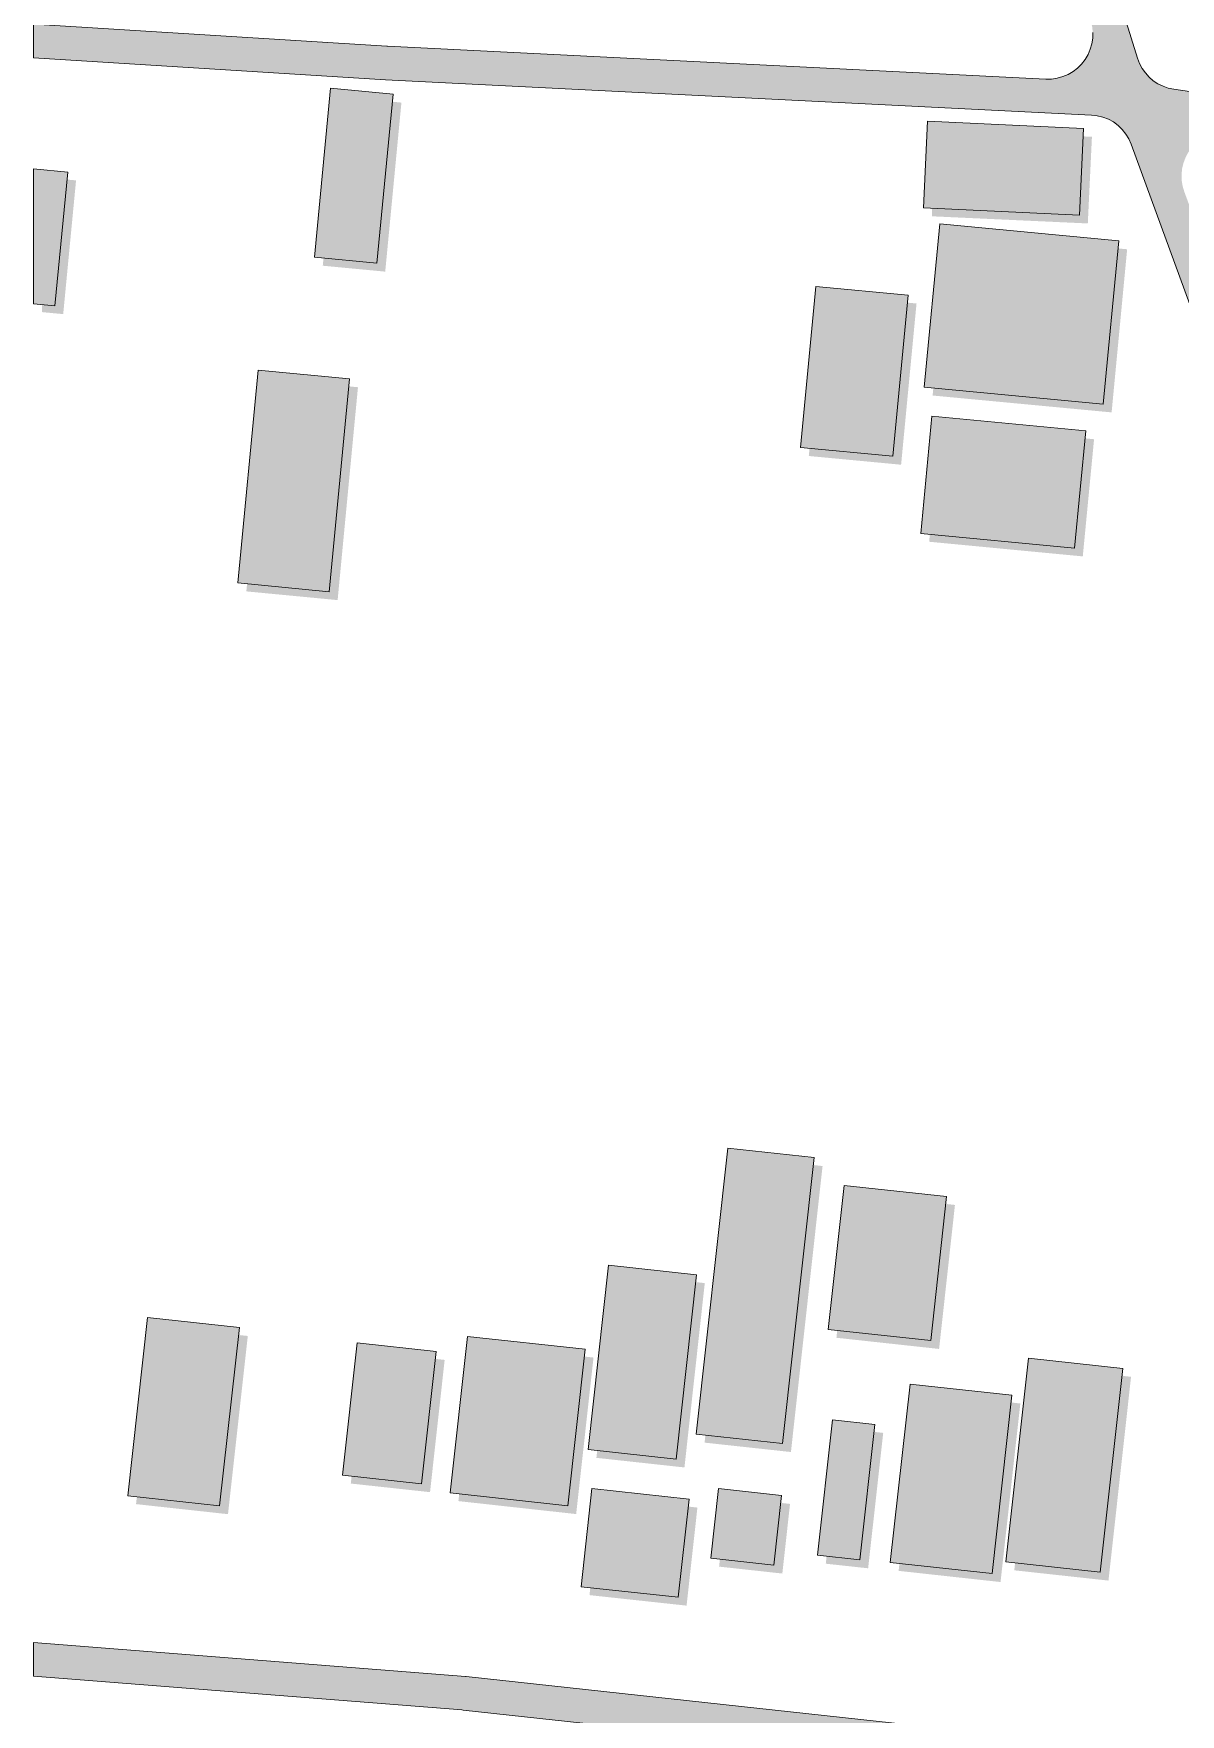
# Model space of a CAD drawing. Header units: metres. Extents: x 305859 to 307221, y 9155922 to 9156786.
# Drawn here: x 305890 to 305992.6, y 9156436 to 9156586.3 of the extents above; entities that cross this region are included whole.
import ezdxf

# ---------------------------------------------------------------- set-up
doc = ezdxf.new("R2010")
doc.units = ezdxf.units.M
for name, color, linetype, lineweight, true_color in [('B-BAYANGAN', 7, 'Continuous', 0, 0x76786c), ('J-PERKERASAN_JALAN', 7, 'Continuous', 9, 0x989896), ('K-BANGUNAN_LUAR_TAPAK', 7, 'Continuous', 9, 0xdedede)]:
    doc.layers.add(name, color=color, linetype=linetype, lineweight=lineweight, true_color=true_color)

msp = doc.modelspace()

# ---------------------------------------------------------------- hatches: boundary and pattern name
at = {"layer": 'B-BAYANGAN', "true_color": 0x76786c}
h = msp.add_hatch(color=8, dxfattribs=at)
h.dxf.hatch_style = 1
h.paths.add_polyline_path([(305917.33, 9156580.69), (305922.92, 9156580.16), (305921.47, 9156565.04), (305915.88, 9156565.57), (305917.33, 9156580.69)])
h = msp.add_hatch(color=8, dxfattribs=at)
h.dxf.hatch_style = 1
h.paths.add_polyline_path([(305970.75, 9156577.74), (305984.72, 9156577.1), (305984.35, 9156569.35), (305970.39, 9156569.99), (305970.75, 9156577.74)])
h = msp.add_hatch(color=8, dxfattribs=at)
h.dxf.hatch_style = 1
h.paths.add_polyline_path([(305893.8, 9156573.2), (305892.65, 9156561.24), (305890.75, 9156561.42), (305890.75, 9156573.49), (305893.8, 9156573.2)])
h = msp.add_hatch(color=8, dxfattribs=at)
h.dxf.hatch_style = 1
h.paths.add_polyline_path([(305971.85, 9156568.56), (305987.87, 9156567.04), (305986.48, 9156552.45), (305970.46, 9156553.96), (305971.85, 9156568.56)])
h = msp.add_hatch(color=8, dxfattribs=at)
h.dxf.hatch_style = 1
h.paths.add_polyline_path([(305960.77, 9156562.97), (305969.02, 9156562.19), (305967.64, 9156547.77), (305959.38, 9156548.55), (305960.77, 9156562.97)])
h = msp.add_hatch(color=8, dxfattribs=at)
h.dxf.hatch_style = 1
h.paths.add_polyline_path([(305910.86, 9156555.48), (305919.03, 9156554.7), (305917.21, 9156535.66), (305909.04, 9156536.44), (305910.86, 9156555.48)])
h = msp.add_hatch(color=8, dxfattribs=at)
h.dxf.hatch_style = 1
h.paths.add_polyline_path([(305971.15, 9156551.36), (305984.91, 9156550.05), (305983.9, 9156539.57), (305970.15, 9156540.88), (305971.15, 9156551.36)])
h = msp.add_hatch(color=8, dxfattribs=at)
h.dxf.hatch_style = 1
h.paths.add_polyline_path([(305952.89, 9156485.89), (305960.61, 9156485.04), (305957.78, 9156459.46), (305950.05, 9156460.3), (305952.89, 9156485.89)])
h = msp.add_hatch(color=8, dxfattribs=at)
h.dxf.hatch_style = 1
h.paths.add_polyline_path([(305963.28, 9156482.56), (305972.46, 9156481.56), (305971.04, 9156468.68), (305961.85, 9156469.68), (305963.28, 9156482.56)])
h = msp.add_hatch(color=8, dxfattribs=at)
h.dxf.hatch_style = 1
h.paths.add_polyline_path([(305942.19, 9156475.42), (305950.07, 9156474.57), (305948.25, 9156458.08), (305940.37, 9156458.94), (305942.19, 9156475.42)])
h = msp.add_hatch(color=8, dxfattribs=at)
h.dxf.hatch_style = 1
h.paths.add_polyline_path([(305900.93, 9156470.74), (305909.17, 9156469.84), (305907.4, 9156453.9), (305899.17, 9156454.8), (305900.93, 9156470.74)])
h = msp.add_hatch(color=8, dxfattribs=at)
h.dxf.hatch_style = 1
h.paths.add_polyline_path([(305919.71, 9156468.48), (305926.79, 9156467.7), (305925.48, 9156455.87), (305918.39, 9156456.64), (305919.71, 9156468.48)])
h = msp.add_hatch(color=8, dxfattribs=at)
h.dxf.hatch_style = 1
h.paths.add_polyline_path([(305929.58, 9156469.05), (305940.11, 9156467.91), (305938.56, 9156453.91), (305928.02, 9156455.07), (305929.58, 9156469.05)])
h = msp.add_hatch(color=8, dxfattribs=at)
h.dxf.hatch_style = 1
h.paths.add_polyline_path([(305979.79, 9156467.11), (305988.22, 9156466.19), (305986.2, 9156447.96), (305977.77, 9156448.88), (305979.79, 9156467.11)])
h = msp.add_hatch(color=8, dxfattribs=at)
h.dxf.hatch_style = 1
h.paths.add_polyline_path([(305969.19, 9156464.79), (305978.31, 9156463.8), (305976.54, 9156447.83), (305967.42, 9156448.83), (305969.19, 9156464.79)])
h = msp.add_hatch(color=8, dxfattribs=at)
h.dxf.hatch_style = 1
h.paths.add_polyline_path([(305962.25, 9156461.59), (305966.04, 9156461.17), (305964.69, 9156449.06), (305960.9, 9156449.47), (305962.25, 9156461.59)])
h = msp.add_hatch(color=8, dxfattribs=at)
h.dxf.hatch_style = 1
h.paths.add_polyline_path([(305940.72, 9156455.44), (305949.41, 9156454.49), (305948.44, 9156445.72), (305939.75, 9156446.66), (305940.72, 9156455.44)])
h = msp.add_hatch(color=8, dxfattribs=at)
h.dxf.hatch_style = 1
h.paths.add_polyline_path([(305952.04, 9156455.44), (305957.7, 9156454.82), (305957.01, 9156448.59), (305951.35, 9156449.21), (305952.04, 9156455.44)])
at = {"layer": 'J-PERKERASAN_JALAN', "true_color": 0xa8a8a6}
h = msp.add_hatch(color=253, dxfattribs=at)
h.dxf.hatch_style = 1
h.paths.add_polyline_path([(306040.95, 9156432.46), (306041.02, 9156433.05), (306041.09, 9156434.64), (306041.08, 9156435.18), (306040.99, 9156435.71), (306040.83, 9156436.23), (306006.24, 9156527.28), (306006.23, 9156527.3), (305988.24, 9156576.43), (305988.03, 9156576.91), (305987.76, 9156577.35), (305987.43, 9156577.76), (305987.06, 9156578.12), (305986.64, 9156578.43), (305986.19, 9156578.68), (305985.7, 9156578.87), (305985.2, 9156578.99), (305984.68, 9156579.05), (305921.5, 9156582.21), (305921.48, 9156582.21), (305890, 9156584.17), (305890, 9156587.18), (305921.62, 9156585.2), (305921.67, 9156585.2), (305980.6, 9156582.26), (305981.11, 9156582.27), (305981.62, 9156582.34), (305982.11, 9156582.48), (305982.59, 9156582.68), (305983.03, 9156582.94), (305983.44, 9156583.25), (305983.8, 9156583.61), (305984.11, 9156584.01), (305984.37, 9156584.46), (305984.57, 9156584.93), (305984.71, 9156585.42), (305984.79, 9156585.93), (305984.8, 9156586.44), (305984.74, 9156586.95), (305984.62, 9156587.45), (305979.81, 9156602.89), (305957.69, 9156674.17), (305957.64, 9156674.32), (305934.49, 9156739.9), (305934.45, 9156740.01), (305928.69, 9156755), (305931.9, 9156755), (305937.27, 9156741.03), (305937.28, 9156741), (305937.29, 9156740.99), (305937.3, 9156740.96), (305960.5, 9156675.23), (305960.51, 9156675.2), (305960.52, 9156675.18), (305960.53, 9156675.14), (305982.67, 9156603.78), (305982.67, 9156603.78), (305988.8, 9156584.12), (305988.98, 9156583.65), (305989.21, 9156583.21), (305989.5, 9156582.81), (305989.83, 9156582.44), (305990.21, 9156582.11), (305990.63, 9156581.84), (305991.08, 9156581.62), (305991.55, 9156581.46), (305992.04, 9156581.35), (306000.66, 9156580.09), (306000.93, 9156580.05), (306022.17, 9156578.43), (306022.42, 9156578.4), (306022.43, 9156578.39), (306022.57, 9156578.37), (306023.08, 9156578.31), (306023.59, 9156578.31), (306024.09, 9156578.38), (306024.59, 9156578.51), (306025.06, 9156578.71), (306025.5, 9156578.96), (306025.91, 9156579.27), (306026.28, 9156579.62), (306026.59, 9156580.02), (306026.85, 9156580.46), (306027.06, 9156580.93), (306027.2, 9156581.42), (306027.28, 9156581.92), (306027.3, 9156582.44), (306027.25, 9156582.94), (306027.14, 9156583.44), (306026.96, 9156583.92), (306010.17, 9156621.82), (306010.15, 9156621.85), (306010.15, 9156621.86), (306010.13, 9156621.89), (305996.45, 9156655.52), (305992.45, 9156665.36), (305992.43, 9156665.42), (305992.41, 9156665.46), (305992.39, 9156665.53), (305971.49, 9156730.3), (305971.48, 9156730.33), (305963.29, 9156755), (305966.45, 9156755), (305974.33, 9156731.27), (305995.19, 9156666.61), (305995.3, 9156666.33), (305997.4, 9156661.14), (305997.64, 9156660.66), (305997.94, 9156660.22), (305998.29, 9156659.81), (305998.69, 9156659.46), (305999.14, 9156659.17), (305999.62, 9156658.94), (306000.13, 9156658.77), (306000.66, 9156658.68), (306001.19, 9156658.65), (306001.73, 9156658.7), (306001.96, 9156658.73), (306002.07, 9156658.74), (306013.5, 9156659.22), (306013.62, 9156659.22), (306013.64, 9156659.1), (306013.75, 9156656.36), (306013.75, 9156656.24), (306013.63, 9156656.23), (306005.32, 9156655.88), (306004.81, 9156655.82), (306004.32, 9156655.7), (306003.84, 9156655.52), (306003.39, 9156655.28), (306002.97, 9156654.99), (306002.6, 9156654.64), (306002.27, 9156654.25), (306001.99, 9156653.82), (306001.78, 9156653.36), (306001.62, 9156652.88), (306001.52, 9156652.37), (306001.49, 9156651.87), (306001.52, 9156651.36), (306001.62, 9156650.86), (306001.79, 9156650.37), (306012.89, 9156623.08), (306012.94, 9156622.97), (306028.09, 9156588.78), (306028.32, 9156588.32), (306028.62, 9156587.9), (306028.97, 9156587.52), (306029.36, 9156587.19), (306029.79, 9156586.91), (306030.25, 9156586.69), (306030.74, 9156586.53), (306031.25, 9156586.43), (306031.76, 9156586.4), (306032.27, 9156586.43), (306032.78, 9156586.54), (306033.26, 9156586.7), (306033.72, 9156586.92), (306034.15, 9156587.21), (306034.54, 9156587.54), (306034.89, 9156587.93), (306035.18, 9156588.35), (306035.41, 9156588.81), (306035.59, 9156589.29), (306035.7, 9156589.79), (306035.74, 9156590.3), (306035.72, 9156590.82), (306034.62, 9156601.29), (306034.62, 9156601.32), (306034.62, 9156601.33), (306034.62, 9156601.36), (306034.45, 9156603.61), (306034.44, 9156603.7), (306034.44, 9156603.87), (306034.45, 9156603.95), (306034.67, 9156606.31), (306034.68, 9156606.4), (306034.71, 9156606.56), (306034.76, 9156606.71), (306034.79, 9156606.79), (306043.83, 9156630.33), (306044.02, 9156630.97), (306044.52, 9156633.43), (306044.58, 9156633.85), (306044.86, 9156636.83), (306044.86, 9156636.86), (306049.08, 9156675.49), (306049.1, 9156675.61), (306049.23, 9156675.6), (306051.95, 9156675.31), (306052.07, 9156675.28), (306052.06, 9156675.16), (306047.85, 9156636.58), (306047.84, 9156636.52), (306047.55, 9156633.33), (306047.53, 9156633.23), (306047.52, 9156633.17), (306047.51, 9156633.07), (306046.88, 9156629.96), (306046.86, 9156629.88), (306046.81, 9156629.72), (306046.78, 9156629.64), (306037.84, 9156606.38), (306037.68, 9156605.86), (306037.59, 9156605.32), (306037.48, 9156604.09), (306037.47, 9156603.41), (306037.6, 9156601.65), (306037.61, 9156601.54), (306040.05, 9156578.3), (306040.14, 9156577.8), (306040.28, 9156577.31), (306040.49, 9156576.85), (306040.76, 9156576.42), (306041.07, 9156576.02), (306041.44, 9156575.67), (306041.84, 9156575.37), (306042.29, 9156575.12), (306042.76, 9156574.93), (306043.25, 9156574.79), (306043.75, 9156574.73), (306119.27, 9156569.38), (306119.31, 9156569.38), (306119.34, 9156569.38), (306119.38, 9156569.37), (306160.64, 9156564.73), (306160.73, 9156564.72), (306186.14, 9156562.42), (306186.32, 9156562.41), (306211.34, 9156561.32), (306211.34, 9156558.12), (306186.08, 9156559.22), (306186.03, 9156559.22), (306186, 9156559.22), (306185.95, 9156559.22), (306160.39, 9156561.54), (306160.37, 9156561.54), (306160.33, 9156561.54), (306119.11, 9156566.18), (306118.95, 9156566.2), (306041.54, 9156571.67), (306041.01, 9156571.68), (306040.49, 9156571.61), (306039.98, 9156571.47), (306039.49, 9156571.27), (306039.03, 9156571), (306038.61, 9156570.68), (306038.24, 9156570.3), (306037.92, 9156569.88), (306037.66, 9156569.42), (306037.46, 9156568.92), (306037.33, 9156568.41), (306037.27, 9156567.88), (306037.28, 9156567.35), (306037.35, 9156566.83), (306037.5, 9156566.32), (306052.93, 9156523.82), (306052.97, 9156523.7), (306052.99, 9156523.63), (306053.02, 9156523.51), (306061.39, 9156487.26), (306061.53, 9156486.77), (306061.74, 9156486.3), (306062.01, 9156485.87), (306062.33, 9156485.47), (306062.69, 9156485.11), (306063.11, 9156484.81), (306063.55, 9156484.56), (306064.03, 9156484.36), (306064.52, 9156484.23), (306065.03, 9156484.17), (306080.47, 9156483.19), (306080.59, 9156483.18), (306080.65, 9156483.17), (306080.77, 9156483.15), (306103.06, 9156479), (306103.08, 9156479), (306123.17, 9156474.93), (306123.48, 9156474.88), (306129.66, 9156474.13), (306129.72, 9156474.12), (306138.22, 9156473.21), (306138.4, 9156473.2), (306169.22, 9156471.28), (306169.33, 9156471.27), (306186.32, 9156470.68), (306186.37, 9156470.68), (306186.4, 9156470.68), (306186.45, 9156470.67), (306205.83, 9156469), (306205.95, 9156468.99), (306206.01, 9156468.98), (306206.13, 9156468.96), (306211.34, 9156467.86), (306211.34, 9156464.79), (306205.78, 9156465.97), (306205.3, 9156466.04), (306186.31, 9156467.68), (306186.1, 9156467.69), (306169.16, 9156468.28), (306169.14, 9156468.28), (306169.12, 9156468.28), (306169.09, 9156468.28), (306138.11, 9156470.21), (306138.07, 9156470.21), (306138.05, 9156470.21), (306138, 9156470.22), (306129.37, 9156471.14), (306129.35, 9156471.14), (306122.94, 9156471.92), (306122.86, 9156471.93), (306122.82, 9156471.94), (306122.75, 9156471.95), (306102.54, 9156476.05), (306102.48, 9156476.06), (306080.48, 9156480.16), (306080, 9156480.21), (306069.22, 9156480.9), (306068.69, 9156480.9), (306068.16, 9156480.82), (306067.65, 9156480.68), (306067.16, 9156480.48), (306066.71, 9156480.21), (306066.29, 9156479.88), (306065.92, 9156479.5), (306065.6, 9156479.07), (306065.35, 9156478.61), (306065.15, 9156478.11), (306065.03, 9156477.6), (306064.97, 9156477.07), (306064.98, 9156476.54), (306065.07, 9156476.02), (306065.22, 9156475.51), (306073.63, 9156452.95), (306073.68, 9156452.81), (306090.75, 9156411.72), (306090.87, 9156411.44), (306110.25, 9156373.19), (306110.52, 9156372.73), (306110.86, 9156372.3), (306111.25, 9156371.93), (306114.11, 9156369.54), (306114.54, 9156369.23), (306115, 9156368.98), (306115.49, 9156368.79), (306116, 9156368.67), (306121.95, 9156367.65), (306122.12, 9156367.62), (306134.04, 9156366.1), (306134.4, 9156366.07), (306186.4, 9156364.19), (306186.43, 9156364.19), (306211.34, 9156362.95), (306211.34, 9156359.75), (306186.31, 9156360.99), (306186.26, 9156361), (306134.07, 9156362.88), (306133.98, 9156362.89), (306133.93, 9156362.89), (306133.84, 9156362.9), (306121.62, 9156364.46), (306121.57, 9156364.46), (306121.55, 9156364.47), (306121.51, 9156364.47), (306114.03, 9156365.76), (306113.92, 9156365.78), (306113.91, 9156365.78), (306113.73, 9156365.83), (306113.58, 9156365.9), (306113.43, 9156365.97), (306113.27, 9156366.08), (306113.26, 9156366.08), (306113.18, 9156366.15), (306108.35, 9156370.18), (306108.28, 9156370.25), (306108.27, 9156370.25), (306108.14, 9156370.38), (306108.04, 9156370.51), (306107.94, 9156370.66), (306107.94, 9156370.67), (306107.89, 9156370.76), (306087.94, 9156410.15), (306087.91, 9156410.22), (306087.89, 9156410.26), (306087.86, 9156410.33), (306070.69, 9156451.66), (306070.68, 9156451.7), (306070.67, 9156451.72), (306070.66, 9156451.75), (306059.26, 9156482.32), (306059.22, 9156482.44), (306059.2, 9156482.52), (306059.17, 9156482.64), (306049.97, 9156522.52), (306049.83, 9156522.99), (306032.51, 9156570.69), (306032.29, 9156571.18), (306032.01, 9156571.64), (306031.67, 9156572.06), (306031.28, 9156572.43), (306030.84, 9156572.74), (306030.36, 9156572.99), (306029.85, 9156573.17), (306022.31, 9156575.33), (306021.92, 9156575.42), (306021.52, 9156575.47), (306000.65, 9156577.07), (306000.59, 9156577.08), (306000.34, 9156577.1), (306000.28, 9156577.11), (305997.32, 9156577.54), (305996.8, 9156577.59), (305996.29, 9156577.56), (305995.78, 9156577.47), (305995.29, 9156577.31), (305994.82, 9156577.1), (305994.38, 9156576.82), (305993.98, 9156576.49), (305993.63, 9156576.11), (305993.33, 9156575.69), (305993.09, 9156575.23), (305992.91, 9156574.75), (305992.79, 9156574.25), (305992.74, 9156573.73), (305992.75, 9156573.22), (305992.83, 9156572.71), (305992.98, 9156572.21), (306009.03, 9156528.37), (306009.05, 9156528.33), (306044.02, 9156436.28), (306044.05, 9156436.19), (306044.1, 9156436.02), (306044.12, 9156435.87), (306044.14, 9156435.69), (306044.13, 9156435.59), (306043.98, 9156432.01), (306043.99, 9156431.49), (306044.07, 9156430.97), (306044.22, 9156430.47), (306044.43, 9156429.99), (306044.7, 9156429.54), (306045.03, 9156429.13), (306045.41, 9156428.77), (306047.45, 9156427.06), (306047.53, 9156426.99), (306047.67, 9156426.85), (306047.79, 9156426.69), (306047.85, 9156426.59), (306056.2, 9156412.54), (306056.26, 9156412.43), (306056.28, 9156412.38), (306056.33, 9156412.27), (306069.46, 9156382.7), (306069.47, 9156382.67), (306069.47, 9156382.66), (306069.48, 9156382.64), (306078.04, 9156361.86), (306078.35, 9156361.27), (306099.47, 9156327.44), (306099.86, 9156326.91), (306134.33, 9156287.87), (306134.36, 9156287.84), (306134.37, 9156287.83), (306134.39, 9156287.8), (306147.68, 9156271.64), (306147.75, 9156271.54), (306147.66, 9156271.46), (306145.55, 9156269.72), (306145.45, 9156269.65), (306145.37, 9156269.74), (306132.12, 9156285.83), (306132.03, 9156285.94), (306097.34, 9156325.23), (306097.28, 9156325.3), (306097.18, 9156325.43), (306097.14, 9156325.5), (306075.58, 9156360.04), (306075.54, 9156360.11), (306075.46, 9156360.26), (306075.43, 9156360.33), (306066.73, 9156381.44), (306066.69, 9156381.54), (306053.7, 9156410.81), (306053.48, 9156411.23), (306045.72, 9156424.3), (306045.47, 9156424.68), (306045.17, 9156425.02), (306044.85, 9156425.33), (306044.8, 9156425.36), (306044.38, 9156425.68), (306043.91, 9156425.93), (306043.42, 9156426.12), (306042.91, 9156426.24), (306042.38, 9156426.29), (306041.86, 9156426.28), (306041.33, 9156426.19), (306040.83, 9156426.04), (306040.35, 9156425.82), (306039.9, 9156425.54), (306038.86, 9156424.8), (306038.77, 9156424.74), (306038.62, 9156424.65), (306038.47, 9156424.58), (306038.32, 9156424.54), (306038.17, 9156424.51), (306038.02, 9156424.49), (306037.83, 9156424.49), (306037.73, 9156424.5), (305928.46, 9156436.38), (305928.34, 9156436.39), (305890, 9156439.4), (305890, 9156442.41), (305928.64, 9156439.38), (305928.67, 9156439.38), (305928.69, 9156439.37), (305928.72, 9156439.37), (306035.77, 9156427.73), (306036.3, 9156427.71), (306036.82, 9156427.75), (306037.33, 9156427.87), (306037.83, 9156428.05), (306038.29, 9156428.29), (306038.72, 9156428.6), (306039.11, 9156428.95), (306039.44, 9156429.35), (306039.72, 9156429.8), (306040.23, 9156430.74), (306040.24, 9156430.76), (306040.55, 9156431.33), (306040.79, 9156431.88), (306040.95, 9156432.46)])
at = {"layer": 'K-BANGUNAN_LUAR_TAPAK', "true_color": 0xececea}
h = msp.add_hatch(color=7, dxfattribs=at)
h.dxf.hatch_style = 1
h.paths.add_polyline_path([(305916.58, 9156581.44), (305922.17, 9156580.91), (305920.72, 9156565.79), (305915.13, 9156566.32), (305916.58, 9156581.44)])
h = msp.add_hatch(color=7, dxfattribs=at)
h.dxf.hatch_style = 1
h.paths.add_polyline_path([(305970, 9156578.49), (305983.97, 9156577.85), (305983.6, 9156570.1), (305969.64, 9156570.74), (305970, 9156578.49)])
h = msp.add_hatch(color=7, dxfattribs=at)
h.dxf.hatch_style = 1
h.paths.add_polyline_path([(305893.05, 9156573.95), (305891.9, 9156561.99), (305890, 9156562.17), (305890, 9156574.24), (305893.05, 9156573.95)])
h = msp.add_hatch(color=7, dxfattribs=at)
h.dxf.hatch_style = 1
h.paths.add_polyline_path([(305971.1, 9156569.31), (305987.12, 9156567.79), (305985.73, 9156553.2), (305969.71, 9156554.71), (305971.1, 9156569.31)])
h = msp.add_hatch(color=7, dxfattribs=at)
h.dxf.hatch_style = 1
h.paths.add_polyline_path([(305960.02, 9156563.72), (305968.27, 9156562.94), (305966.89, 9156548.52), (305958.63, 9156549.3), (305960.02, 9156563.72)])
h = msp.add_hatch(color=7, dxfattribs=at)
h.dxf.hatch_style = 1
h.paths.add_polyline_path([(305910.11, 9156556.23), (305918.28, 9156555.45), (305916.46, 9156536.41), (305908.29, 9156537.19), (305910.11, 9156556.23)])
h = msp.add_hatch(color=7, dxfattribs=at)
h.dxf.hatch_style = 1
h.paths.add_polyline_path([(305970.4, 9156552.11), (305984.16, 9156550.8), (305983.15, 9156540.32), (305969.4, 9156541.63), (305970.4, 9156552.11)])
h = msp.add_hatch(color=7, dxfattribs=at)
h.dxf.hatch_style = 1
h.paths.add_polyline_path([(305952.14, 9156486.64), (305959.86, 9156485.79), (305957.03, 9156460.21), (305949.3, 9156461.05), (305952.14, 9156486.64)])
h = msp.add_hatch(color=7, dxfattribs=at)
h.dxf.hatch_style = 1
h.paths.add_polyline_path([(305962.53, 9156483.31), (305971.71, 9156482.31), (305970.29, 9156469.43), (305961.1, 9156470.43), (305962.53, 9156483.31)])
h = msp.add_hatch(color=7, dxfattribs=at)
h.dxf.hatch_style = 1
h.paths.add_polyline_path([(305941.44, 9156476.17), (305949.32, 9156475.32), (305947.5, 9156458.83), (305939.62, 9156459.69), (305941.44, 9156476.17)])
h = msp.add_hatch(color=7, dxfattribs=at)
h.dxf.hatch_style = 1
h.paths.add_polyline_path([(305900.18, 9156471.49), (305908.42, 9156470.59), (305906.65, 9156454.65), (305898.42, 9156455.55), (305900.18, 9156471.49)])
h = msp.add_hatch(color=7, dxfattribs=at)
h.dxf.hatch_style = 1
h.paths.add_polyline_path([(305918.96, 9156469.23), (305926.04, 9156468.45), (305924.73, 9156456.62), (305917.64, 9156457.39), (305918.96, 9156469.23)])
h = msp.add_hatch(color=7, dxfattribs=at)
h.dxf.hatch_style = 1
h.paths.add_polyline_path([(305928.83, 9156469.8), (305939.36, 9156468.66), (305937.81, 9156454.66), (305927.27, 9156455.82), (305928.83, 9156469.8)])
h = msp.add_hatch(color=7, dxfattribs=at)
h.dxf.hatch_style = 1
h.paths.add_polyline_path([(305979.04, 9156467.86), (305987.47, 9156466.94), (305985.45, 9156448.71), (305977.02, 9156449.63), (305979.04, 9156467.86)])
h = msp.add_hatch(color=7, dxfattribs=at)
h.dxf.hatch_style = 1
h.paths.add_polyline_path([(305968.44, 9156465.54), (305977.56, 9156464.55), (305975.79, 9156448.58), (305966.67, 9156449.58), (305968.44, 9156465.54)])
h = msp.add_hatch(color=7, dxfattribs=at)
h.dxf.hatch_style = 1
h.paths.add_polyline_path([(305961.5, 9156462.34), (305965.29, 9156461.92), (305963.94, 9156449.81), (305960.15, 9156450.22), (305961.5, 9156462.34)])
h = msp.add_hatch(color=7, dxfattribs=at)
h.dxf.hatch_style = 1
h.paths.add_polyline_path([(305939.97, 9156456.19), (305948.66, 9156455.24), (305947.69, 9156446.47), (305939, 9156447.41), (305939.97, 9156456.19)])
h = msp.add_hatch(color=7, dxfattribs=at)
h.dxf.hatch_style = 1
h.paths.add_polyline_path([(305951.29, 9156456.19), (305956.95, 9156455.57), (305956.26, 9156449.34), (305950.6, 9156449.96), (305951.29, 9156456.19)])

# ---------------------------------------------------------------- linework, layer by layer
at = {"layer": 'J-PERKERASAN_JALAN', "color": 8, "lineweight": 13, "true_color": 0x787876}
for points in [[(305982.67, 9156603.78), (305988.8, 9156584.12), (305988.98, 9156583.65), (305989.21, 9156583.21), (305989.5, 9156582.81), (305989.83, 9156582.44), (305990.21, 9156582.11), (305990.63, 9156581.84), (305991.08, 9156581.62), (305991.55, 9156581.46), (305992.04, 9156581.35), (306000.66, 9156580.09)], [(306006.23, 9156527.3), (305988.24, 9156576.43), (305988.03, 9156576.91), (305987.76, 9156577.35), (305987.43, 9156577.76), (305987.06, 9156578.12), (305986.64, 9156578.43), (305986.19, 9156578.68), (305985.7, 9156578.87), (305985.2, 9156578.99), (305984.68, 9156579.05), (305921.5, 9156582.21), (305921.48, 9156582.21), (305890, 9156584.17), (305890, 9156587.18), (305921.62, 9156585.2), (305921.67, 9156585.2), (305980.6, 9156582.26), (305981.11, 9156582.27), (305981.62, 9156582.34), (305982.11, 9156582.48), (305982.59, 9156582.68), (305983.03, 9156582.94), (305983.44, 9156583.25), (305983.8, 9156583.61), (305984.11, 9156584.01), (305984.37, 9156584.46), (305984.57, 9156584.93), (305984.71, 9156585.42), (305984.79, 9156585.93), (305984.8, 9156586.44)], [(306037.73, 9156424.5), (305928.46, 9156436.38), (305928.34, 9156436.39), (305890, 9156439.4), (305890, 9156442.41), (305928.64, 9156439.38), (305928.67, 9156439.38), (305928.69, 9156439.37), (305928.72, 9156439.37), (306035.77, 9156427.73)]]:
    msp.add_lwpolyline(points, dxfattribs=at)
at = {"layer": 'K-BANGUNAN_LUAR_TAPAK', "color": 253, "lineweight": 9, "true_color": 0xb0b0ae}
for points in [[(305916.58, 9156581.44), (305922.17, 9156580.91), (305920.72, 9156565.79), (305915.13, 9156566.32), (305916.58, 9156581.44)], [(305970, 9156578.49), (305983.97, 9156577.85), (305983.6, 9156570.1), (305969.64, 9156570.74), (305970, 9156578.49)], [(305893.05, 9156573.95), (305891.9, 9156561.99), (305890, 9156562.17), (305890, 9156574.24), (305893.05, 9156573.95)], [(305971.1, 9156569.31), (305987.12, 9156567.79), (305985.73, 9156553.2), (305969.71, 9156554.71), (305971.1, 9156569.31)], [(305960.02, 9156563.72), (305968.27, 9156562.94), (305966.89, 9156548.52), (305958.63, 9156549.3), (305960.02, 9156563.72)], [(305910.11, 9156556.23), (305918.28, 9156555.45), (305916.46, 9156536.41), (305908.29, 9156537.19), (305910.11, 9156556.23)], [(305970.4, 9156552.11), (305984.16, 9156550.8), (305983.15, 9156540.32), (305969.4, 9156541.63), (305970.4, 9156552.11)], [(305952.14, 9156486.64), (305959.86, 9156485.79), (305957.03, 9156460.21), (305949.3, 9156461.05), (305952.14, 9156486.64)], [(305962.53, 9156483.31), (305971.71, 9156482.31), (305970.29, 9156469.43), (305961.1, 9156470.43), (305962.53, 9156483.31)], [(305941.44, 9156476.17), (305949.32, 9156475.32), (305947.5, 9156458.83), (305939.62, 9156459.69), (305941.44, 9156476.17)], [(305900.18, 9156471.49), (305908.42, 9156470.59), (305906.65, 9156454.65), (305898.42, 9156455.55), (305900.18, 9156471.49)], [(305918.96, 9156469.23), (305926.04, 9156468.45), (305924.73, 9156456.62), (305917.64, 9156457.39), (305918.96, 9156469.23)], [(305928.83, 9156469.8), (305939.36, 9156468.66), (305937.81, 9156454.66), (305927.27, 9156455.82), (305928.83, 9156469.8)], [(305979.04, 9156467.86), (305987.47, 9156466.94), (305985.45, 9156448.71), (305977.02, 9156449.63), (305979.04, 9156467.86)], [(305968.44, 9156465.54), (305977.56, 9156464.55), (305975.79, 9156448.58), (305966.67, 9156449.58), (305968.44, 9156465.54)], [(305961.5, 9156462.34), (305965.29, 9156461.92), (305963.94, 9156449.81), (305960.15, 9156450.22), (305961.5, 9156462.34)], [(305939.97, 9156456.19), (305948.66, 9156455.24), (305947.69, 9156446.47), (305939, 9156447.41), (305939.97, 9156456.19)], [(305951.29, 9156456.19), (305956.95, 9156455.57), (305956.26, 9156449.34), (305950.6, 9156449.96), (305951.29, 9156456.19)]]:
    msp.add_lwpolyline(points, close=True, dxfattribs=at)

doc.saveas('drawing.dxf')
